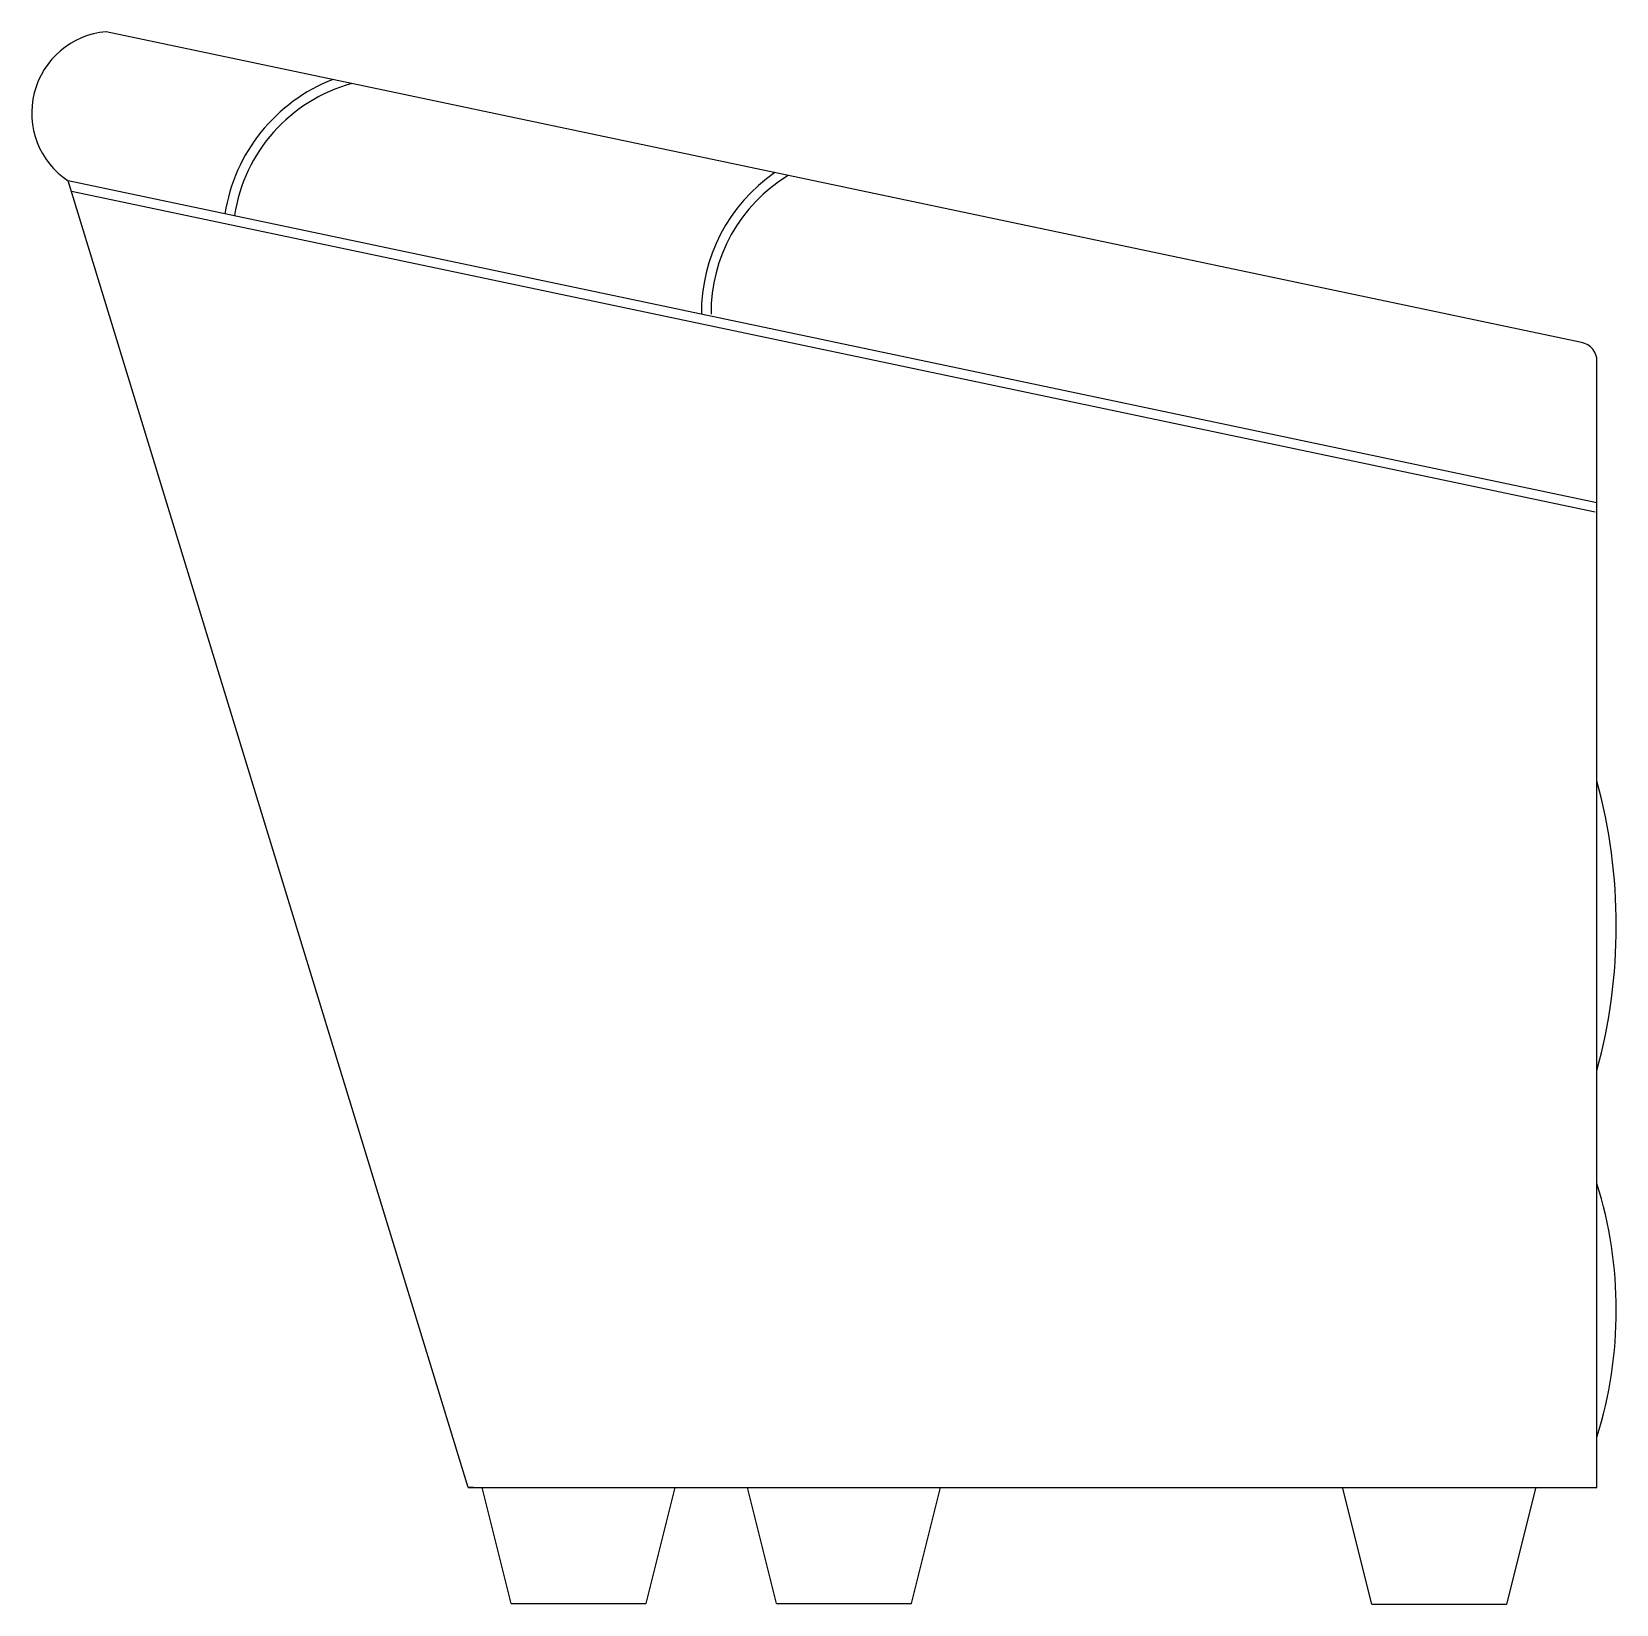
# Model space of a CAD drawing. Header units: millimetres. Extents: x 318.8 to 400.9, y 167.8 to 249.2.
import ezdxf

# ---------------------------------------------------------------- set-up
doc = ezdxf.new("R2010")
doc.units = ezdxf.units.MM

msp = doc.modelspace()

# ---------------------------------------------------------------- linework, layer by layer
for p, q in [((399.088, 233.144), (322.658, 249.244)), ((399.882, 224.831), (320.701, 241.511)), ((341.405, 173.811), (320.701, 241.511)), ((399.779, 224.342), (320.868, 240.964)), ((399.882, 173.811), (399.882, 232.165)), ((341.405, 173.811), (398.882, 173.811)), ((341.686, 173.811), (341.405, 173.811)), ((343.634, 167.811), (342.134, 173.811)), ((350.634, 167.811), (352.134, 173.811)), ((357.382, 167.811), (355.882, 173.811)), ((364.382, 167.811), (365.882, 173.811)), ((388.213, 167.765), (386.713, 173.765)), ((395.213, 167.765), (396.713, 173.765)), ((398.882, 173.811), (399.882, 173.811)), ((343.634, 167.811), (350.634, 167.811)), ((357.382, 167.811), (364.382, 167.811)), ((388.213, 167.765), (395.213, 167.765))]:
    msp.add_line(p, q)
for centre, radius, start, end in [((323.031, 245.035), 4.225, 95.07066, 236.53029), ((337.641, 238.437), 8.934, 111.17451, 171.21215), ((337.641, 238.437), 8.434, 105.52058, 171.21215), ((362.311, 234.691), 8.816, 124.61869, 180.57879), ((362.311, 234.691), 8.316, 121.25551, 180.57879), ((398.882, 232.165), 1, 0, 78.10445), ((372.26, 202.919), 28.622, 344.80992, 15.19008), ((372.26, 202.919), 28.622, 344.80992, 15.19008), ((378.772, 183.001), 22.11, 342.69977, 17.30023), ((378.772, 183.001), 22.11, 342.69977, 17.30023)]:
    msp.add_arc(centre, radius, start, end)

doc.saveas('drawing.dxf')
